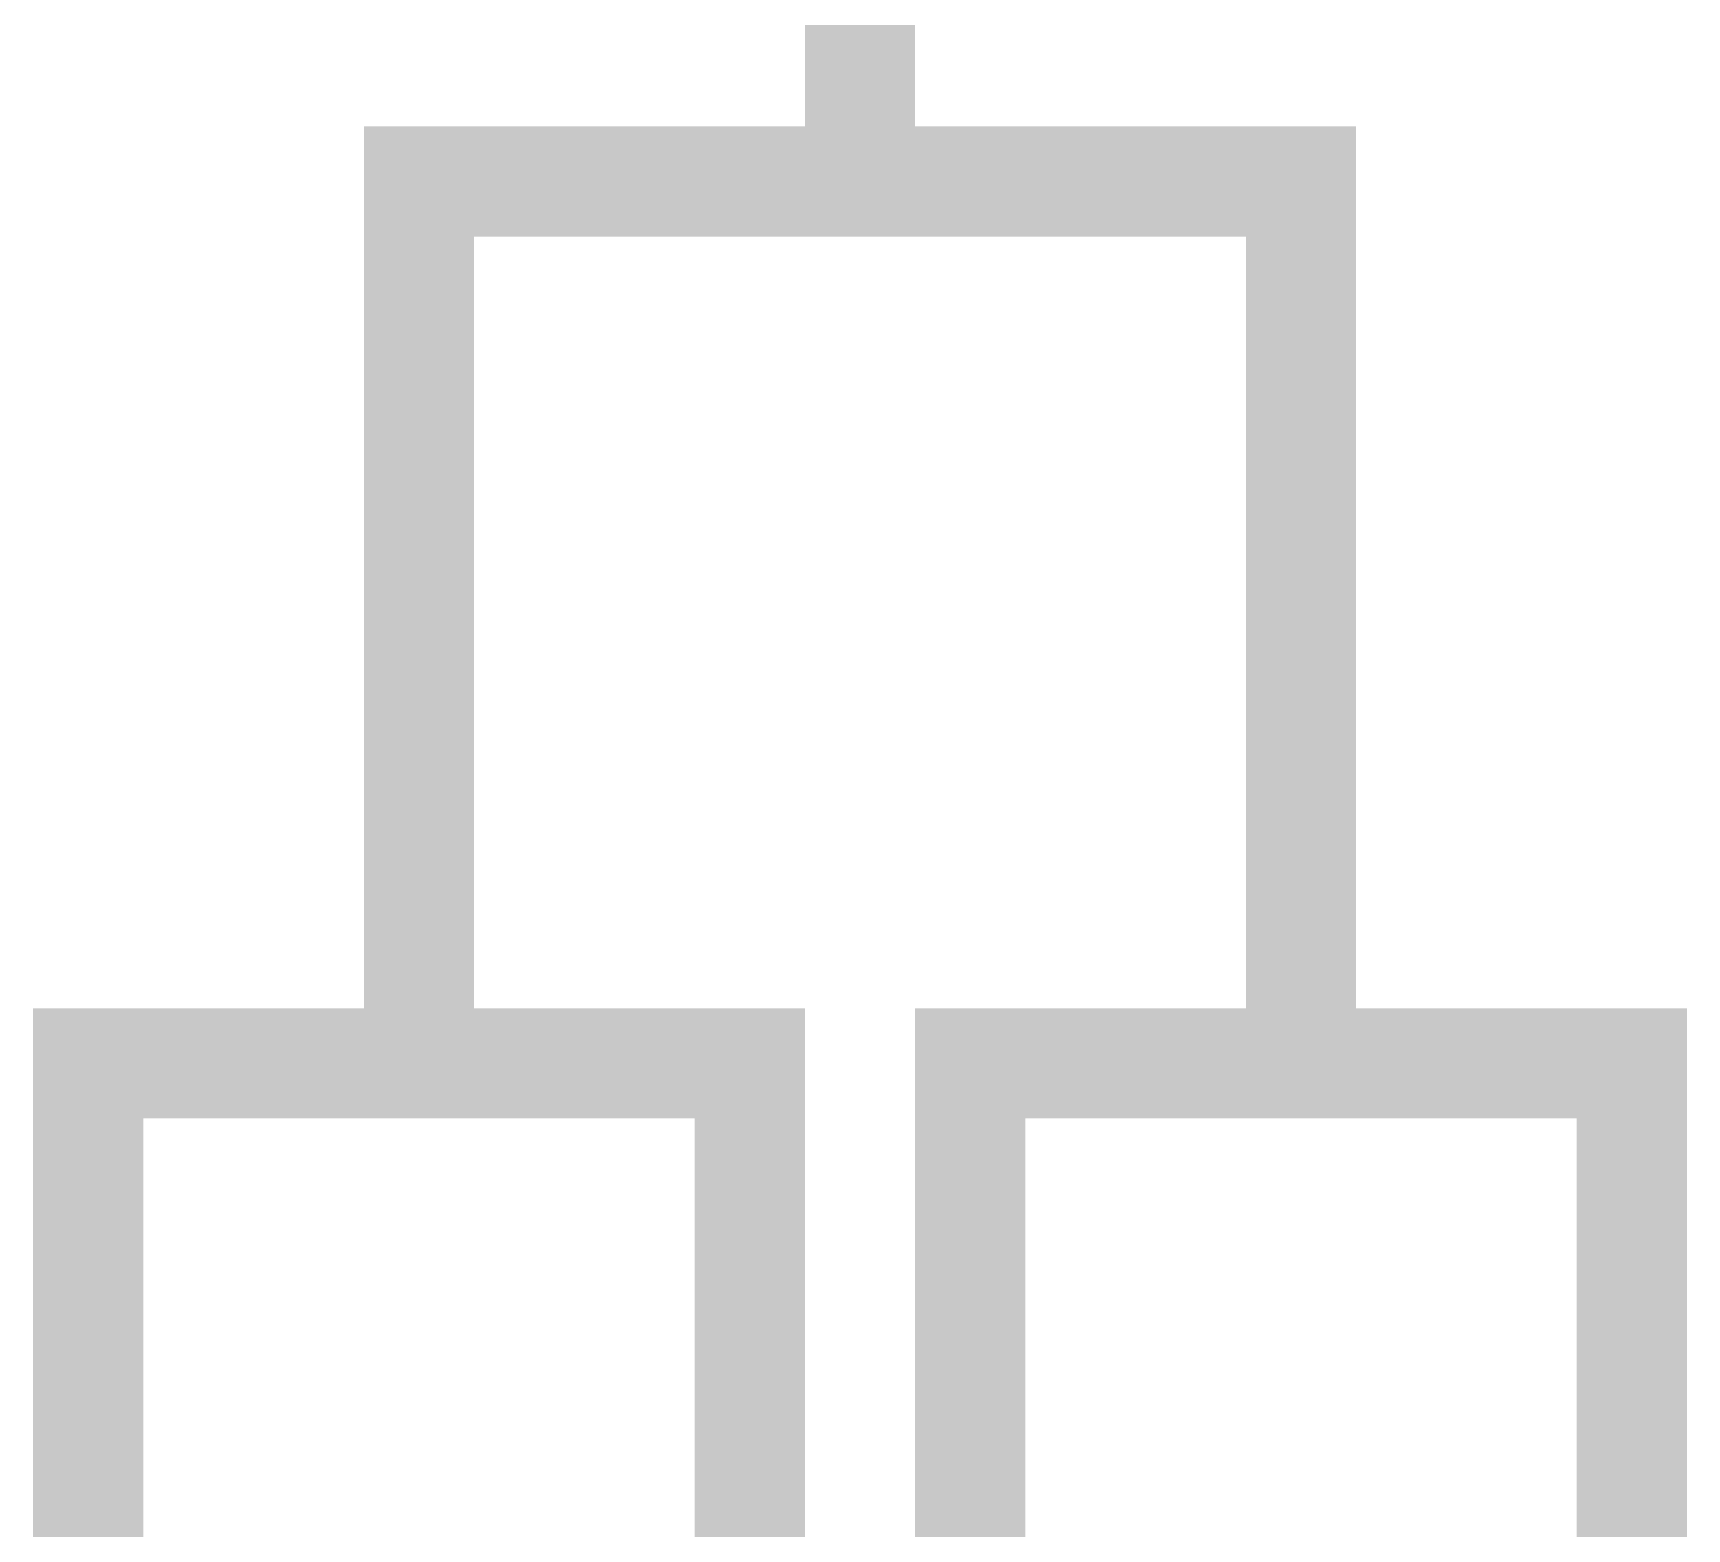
# Model space of a CAD drawing. Extents: x -40166 to 40284, y -45890 to 44060.
# Drawn here: x 4260 to 5760, y 16738 to 18095 of the extents above; entities that cross this region are included whole.
import ezdxf

# ---------------------------------------------------------------- set-up
doc = ezdxf.new("R2010")
doc.units = 0
for name, color, linetype in [('10', 12, 'CONTINUOUS'), ('11', 13, 'CONTINUOUS'), ('12', 14, 'CONTINUOUS'), ('13', 15, 'CONTINUOUS'), ('14', 16, 'CONTINUOUS'), ('15', 17, 'CONTINUOUS'), ('16', 18, 'CONTINUOUS'), ('17', 19, 'CONTINUOUS'), ('18', 20, 'CONTINUOUS'), ('19', 21, 'CONTINUOUS'), ('20', 22, 'CONTINUOUS'), ('21', 23, 'CONTINUOUS'), ('22', 24, 'CONTINUOUS'), ('23', 25, 'CONTINUOUS'), ('24', 26, 'CONTINUOUS'), ('25', 27, 'CONTINUOUS'), ('26', 28, 'CONTINUOUS'), ('27', 29, 'CONTINUOUS'), ('28', 30, 'CONTINUOUS'), ('29', 31, 'CONTINUOUS'), ('3', 6, 'CONTINUOUS'), ('30', 32, 'CONTINUOUS'), ('31', 33, 'CONTINUOUS'), ('32', 34, 'CONTINUOUS'), ('33', 35, 'CONTINUOUS'), ('34', 36, 'CONTINUOUS'), ('35', 37, 'CONTINUOUS'), ('36', 38, 'CONTINUOUS'), ('37', 39, 'CONTINUOUS'), ('38', 40, 'CONTINUOUS'), ('39', 41, 'CONTINUOUS'), ('40', 42, 'CONTINUOUS'), ('41', 43, 'CONTINUOUS'), ('42', 44, 'CONTINUOUS'), ('43', 45, 'CONTINUOUS'), ('44', 46, 'CONTINUOUS'), ('45', 47, 'CONTINUOUS'), ('46', 48, 'CONTINUOUS'), ('47', 49, 'CONTINUOUS'), ('48', 50, 'CONTINUOUS'), ('49', 51, 'CONTINUOUS'), ('5', 7, 'CONTINUOUS'), ('50', 52, 'CONTINUOUS'), ('6', 8, 'CONTINUOUS'), ('7', 9, 'CONTINUOUS'), ('8', 10, 'CONTINUOUS'), ('9', 11, 'CONTINUOUS'), ('L1D0_square', 2, 'CONTINUOUS'), ('L2D0_round', 3, 'CONTINUOUS')]:
    doc.layers.add(name, color=color, linetype=linetype)

# ---------------------------------------------------------------- blocks, each defined once
blk = doc.blocks.new('device')
at = {"layer": '10'}
for points in [[(576, 934), (576, 935), (1276, 934), (1276, 935)], [(576, 916), (576, 917), (1276, 916), (1276, 917)], [(176, 134), (176, 135), (876, 134), (876, 135)], [(976, 134), (976, 135), (1676, 134), (1676, 135)], [(176, 116), (176, 117), (876, 116), (876, 117)], [(976, 116), (976, 117), (1676, 116), (1676, 117)]]:
    blk.add_solid(points, dxfattribs=at)
at = {"layer": '11'}
for points in [[(576, 935), (576, 936), (1276, 935), (1276, 936)], [(576, 915), (576, 916), (1276, 915), (1276, 916)], [(176, 135), (176, 136), (876, 135), (876, 136)], [(976, 135), (976, 136), (1676, 135), (1676, 136)], [(176, 115), (176, 116), (876, 115), (876, 116)], [(976, 115), (976, 116), (1676, 115), (1676, 116)]]:
    blk.add_solid(points, dxfattribs=at)
at = {"layer": '12'}
for points in [[(576, 936), (576, 937), (1276, 936), (1276, 937)], [(576, 914), (576, 915), (1276, 914), (1276, 915)], [(176, 136), (176, 137), (876, 136), (876, 137)], [(976, 136), (976, 137), (1676, 136), (1676, 137)], [(176, 114), (176, 115), (876, 114), (876, 115)], [(976, 114), (976, 115), (1676, 114), (1676, 115)]]:
    blk.add_solid(points, dxfattribs=at)
at = {"layer": '13'}
for points in [[(576, 937), (576, 938), (1276, 937), (1276, 938)], [(576, 913), (576, 914), (1276, 913), (1276, 914)], [(176, 137), (176, 138), (876, 137), (876, 138)], [(976, 137), (976, 138), (1676, 137), (1676, 138)], [(176, 113), (176, 114), (876, 113), (876, 114)], [(976, 113), (976, 114), (1676, 113), (1676, 114)]]:
    blk.add_solid(points, dxfattribs=at)
at = {"layer": '14'}
for points in [[(576, 938), (576, 939), (1276, 938), (1276, 939)], [(576, 912), (576, 913), (1276, 912), (1276, 913)], [(176, 138), (176, 139), (876, 138), (876, 139)], [(976, 138), (976, 139), (1676, 138), (1676, 139)], [(176, 112), (176, 113), (876, 112), (876, 113)], [(976, 112), (976, 113), (1676, 112), (1676, 113)]]:
    blk.add_solid(points, dxfattribs=at)
at = {"layer": '15'}
for points in [[(576, 939), (576, 940), (1276, 939), (1276, 940)], [(576, 911), (576, 912), (1276, 911), (1276, 912)], [(176, 139), (176, 140), (876, 139), (876, 140)], [(976, 139), (976, 140), (1676, 139), (1676, 140)], [(176, 111), (176, 112), (876, 111), (876, 112)], [(976, 111), (976, 112), (1676, 111), (1676, 112)]]:
    blk.add_solid(points, dxfattribs=at)
at = {"layer": '16'}
for points in [[(576, 940), (576, 941), (1276, 940), (1276, 941)], [(576, 910), (576, 911), (1276, 910), (1276, 911)], [(176, 140), (176, 141), (876, 140), (876, 141)], [(976, 140), (976, 141), (1676, 140), (1676, 141)], [(176, 110), (176, 111), (876, 110), (876, 111)], [(976, 110), (976, 111), (1676, 110), (1676, 111)]]:
    blk.add_solid(points, dxfattribs=at)
at = {"layer": '17'}
for points in [[(576, 941), (576, 942), (1276, 941), (1276, 942)], [(576, 909), (576, 910), (1276, 909), (1276, 910)], [(176, 141), (176, 142), (876, 141), (876, 142)], [(976, 141), (976, 142), (1676, 141), (1676, 142)], [(176, 109), (176, 110), (876, 109), (876, 110)], [(976, 109), (976, 110), (1676, 109), (1676, 110)]]:
    blk.add_solid(points, dxfattribs=at)
at = {"layer": '18'}
for points in [[(576, 942), (576, 943), (1276, 942), (1276, 943)], [(576, 908), (576, 909), (1276, 908), (1276, 909)], [(176, 142), (176, 143), (876, 142), (876, 143)], [(976, 142), (976, 143), (1676, 142), (1676, 143)], [(176, 108), (176, 109), (876, 108), (876, 109)], [(976, 108), (976, 109), (1676, 108), (1676, 109)]]:
    blk.add_solid(points, dxfattribs=at)
at = {"layer": '19'}
for points in [[(576, 943), (576, 944), (1276, 943), (1276, 944)], [(576, 907), (576, 908), (1276, 907), (1276, 908)], [(176, 143), (176, 144), (876, 143), (876, 144)], [(976, 143), (976, 144), (1676, 143), (1676, 144)], [(176, 107), (176, 108), (876, 107), (876, 108)], [(976, 107), (976, 108), (1676, 107), (1676, 108)]]:
    blk.add_solid(points, dxfattribs=at)
at = {"layer": '20'}
for points in [[(576, 944), (576, 945), (1276, 944), (1276, 945)], [(576, 906), (576, 907), (1276, 906), (1276, 907)], [(176, 144), (176, 145), (876, 144), (876, 145)], [(976, 144), (976, 145), (1676, 144), (1676, 145)], [(176, 106), (176, 107), (876, 106), (876, 107)], [(976, 106), (976, 107), (1676, 106), (1676, 107)]]:
    blk.add_solid(points, dxfattribs=at)
at = {"layer": '21'}
for points in [[(576, 945), (576, 946), (1276, 945), (1276, 946)], [(576, 905), (576, 906), (1276, 905), (1276, 906)], [(176, 145), (176, 146), (876, 145), (876, 146)], [(976, 145), (976, 146), (1676, 145), (1676, 146)], [(176, 105), (176, 106), (876, 105), (876, 106)], [(976, 105), (976, 106), (1676, 105), (1676, 106)]]:
    blk.add_solid(points, dxfattribs=at)
at = {"layer": '22'}
for points in [[(576, 946), (576, 947), (1276, 946), (1276, 947)], [(576, 904), (576, 905), (1276, 904), (1276, 905)], [(176, 146), (176, 147), (876, 146), (876, 147)], [(976, 146), (976, 147), (1676, 146), (1676, 147)], [(176, 104), (176, 105), (876, 104), (876, 105)], [(976, 104), (976, 105), (1676, 104), (1676, 105)]]:
    blk.add_solid(points, dxfattribs=at)
at = {"layer": '23'}
for points in [[(576, 947), (576, 948), (1276, 947), (1276, 948)], [(576, 903), (576, 904), (1276, 903), (1276, 904)], [(176, 147), (176, 148), (876, 147), (876, 148)], [(976, 147), (976, 148), (1676, 147), (1676, 148)], [(176, 103), (176, 104), (876, 103), (876, 104)], [(976, 103), (976, 104), (1676, 103), (1676, 104)]]:
    blk.add_solid(points, dxfattribs=at)
at = {"layer": '24'}
for points in [[(576, 948), (576, 949), (1276, 948), (1276, 949)], [(576, 902), (576, 903), (1276, 902), (1276, 903)], [(176, 148), (176, 149), (876, 148), (876, 149)], [(976, 148), (976, 149), (1676, 148), (1676, 149)], [(176, 102), (176, 103), (876, 102), (876, 103)], [(976, 102), (976, 103), (1676, 102), (1676, 103)]]:
    blk.add_solid(points, dxfattribs=at)
at = {"layer": '25'}
for points in [[(576, 949), (576, 950), (1276, 949), (1276, 950)], [(576, 901), (576, 902), (1276, 901), (1276, 902)], [(176, 149), (176, 150), (876, 149), (876, 150)], [(976, 149), (976, 150), (1676, 149), (1676, 150)], [(176, 101), (176, 102), (876, 101), (876, 102)], [(976, 101), (976, 102), (1676, 101), (1676, 102)]]:
    blk.add_solid(points, dxfattribs=at)
at = {"layer": '26'}
for points in [[(576, 950), (576, 951), (1276, 950), (1276, 951)], [(576, 900), (576, 901), (1276, 900), (1276, 901)], [(176, 150), (176, 151), (876, 150), (876, 151)], [(976, 150), (976, 151), (1676, 150), (1676, 151)], [(176, 100), (176, 101), (876, 100), (876, 101)], [(976, 100), (976, 101), (1676, 100), (1676, 101)]]:
    blk.add_solid(points, dxfattribs=at)
at = {"layer": '27'}
for points in [[(576, 951), (576, 952), (1276, 951), (1276, 952)], [(576, 899), (576, 900), (1276, 899), (1276, 900)], [(176, 151), (176, 152), (876, 151), (876, 152)], [(976, 151), (976, 152), (1676, 151), (1676, 152)], [(176, 99), (176, 100), (876, 99), (876, 100)], [(976, 99), (976, 100), (1676, 99), (1676, 100)]]:
    blk.add_solid(points, dxfattribs=at)
at = {"layer": '28'}
for points in [[(576, 952), (576, 953), (1276, 952), (1276, 953)], [(576, 898), (576, 899), (1276, 898), (1276, 899)], [(176, 152), (176, 153), (876, 152), (876, 153)], [(976, 152), (976, 153), (1676, 152), (1676, 153)], [(176, 98), (176, 99), (876, 98), (876, 99)], [(976, 98), (976, 99), (1676, 98), (1676, 99)]]:
    blk.add_solid(points, dxfattribs=at)
at = {"layer": '29'}
for points in [[(576, 953), (576, 954), (1276, 953), (1276, 954)], [(576, 897), (576, 898), (1276, 897), (1276, 898)], [(176, 153), (176, 154), (876, 153), (876, 154)], [(976, 153), (976, 154), (1676, 153), (1676, 154)], [(176, 97), (176, 98), (876, 97), (876, 98)], [(976, 97), (976, 98), (1676, 97), (1676, 98)]]:
    blk.add_solid(points, dxfattribs=at)
at = {"layer": '3'}
for points in [[(576, 926), (576, 928), (1276, 926), (1276, 928)], [(576, 923), (576, 925), (1276, 923), (1276, 925)], [(176, 126), (176, 128), (876, 126), (876, 128)], [(176, 123), (176, 125), (876, 123), (876, 125)], [(976, 126), (976, 128), (1676, 126), (1676, 128)], [(976, 123), (976, 125), (1676, 123), (1676, 125)]]:
    blk.add_solid(points, dxfattribs=at)
at = {"layer": '30'}
for points in [[(576, 954), (576, 955), (1276, 954), (1276, 955)], [(576, 896), (576, 897), (1276, 896), (1276, 897)], [(176, 154), (176, 155), (876, 154), (876, 155)], [(976, 154), (976, 155), (1676, 154), (1676, 155)], [(176, 96), (176, 97), (876, 96), (876, 97)], [(976, 96), (976, 97), (1676, 96), (1676, 97)]]:
    blk.add_solid(points, dxfattribs=at)
at = {"layer": '31'}
for points in [[(576, 955), (576, 956), (1276, 955), (1276, 956)], [(576, 895), (576, 896), (1276, 895), (1276, 896)], [(176, 155), (176, 156), (876, 155), (876, 156)], [(976, 155), (976, 156), (1676, 155), (1676, 156)], [(176, 95), (176, 96), (876, 95), (876, 96)], [(976, 95), (976, 96), (1676, 95), (1676, 96)]]:
    blk.add_solid(points, dxfattribs=at)
at = {"layer": '32'}
for points in [[(576, 956), (576, 957), (1276, 956), (1276, 957)], [(576, 894), (576, 895), (1276, 894), (1276, 895)], [(176, 156), (176, 157), (876, 156), (876, 157)], [(976, 156), (976, 157), (1676, 156), (1676, 157)], [(176, 94), (176, 95), (876, 94), (876, 95)], [(976, 94), (976, 95), (1676, 94), (1676, 95)]]:
    blk.add_solid(points, dxfattribs=at)
at = {"layer": '33'}
for points in [[(576, 957), (576, 958), (1276, 957), (1276, 958)], [(576, 893), (576, 894), (1276, 893), (1276, 894)], [(176, 157), (176, 158), (876, 157), (876, 158)], [(976, 157), (976, 158), (1676, 157), (1676, 158)], [(176, 93), (176, 94), (876, 93), (876, 94)], [(976, 93), (976, 94), (1676, 93), (1676, 94)]]:
    blk.add_solid(points, dxfattribs=at)
at = {"layer": '34'}
for points in [[(576, 958), (576, 959), (1276, 958), (1276, 959)], [(576, 892), (576, 893), (1276, 892), (1276, 893)], [(176, 158), (176, 159), (876, 158), (876, 159)], [(976, 158), (976, 159), (1676, 158), (1676, 159)], [(176, 92), (176, 93), (876, 92), (876, 93)], [(976, 92), (976, 93), (1676, 92), (1676, 93)]]:
    blk.add_solid(points, dxfattribs=at)
at = {"layer": '35'}
for points in [[(576, 959), (576, 960), (1276, 959), (1276, 960)], [(576, 891), (576, 892), (1276, 891), (1276, 892)], [(176, 159), (176, 160), (876, 159), (876, 160)], [(976, 159), (976, 160), (1676, 159), (1676, 160)], [(176, 91), (176, 92), (876, 91), (876, 92)], [(976, 91), (976, 92), (1676, 91), (1676, 92)]]:
    blk.add_solid(points, dxfattribs=at)
at = {"layer": '36'}
for points in [[(576, 960), (576, 961), (1276, 960), (1276, 961)], [(576, 890), (576, 891), (1276, 890), (1276, 891)], [(176, 160), (176, 161), (876, 160), (876, 161)], [(976, 160), (976, 161), (1676, 160), (1676, 161)], [(176, 90), (176, 91), (876, 90), (876, 91)], [(976, 90), (976, 91), (1676, 90), (1676, 91)]]:
    blk.add_solid(points, dxfattribs=at)
at = {"layer": '37'}
for points in [[(576, 961), (576, 962), (1276, 961), (1276, 962)], [(576, 889), (576, 890), (1276, 889), (1276, 890)], [(176, 161), (176, 162), (876, 161), (876, 162)], [(976, 161), (976, 162), (1676, 161), (1676, 162)], [(176, 89), (176, 90), (876, 89), (876, 90)], [(976, 89), (976, 90), (1676, 89), (1676, 90)]]:
    blk.add_solid(points, dxfattribs=at)
at = {"layer": '38'}
for points in [[(576, 962), (576, 963), (1276, 962), (1276, 963)], [(576, 888), (576, 889), (1276, 888), (1276, 889)], [(176, 162), (176, 163), (876, 162), (876, 163)], [(976, 162), (976, 163), (1676, 162), (1676, 163)], [(176, 88), (176, 89), (876, 88), (876, 89)], [(976, 88), (976, 89), (1676, 88), (1676, 89)]]:
    blk.add_solid(points, dxfattribs=at)
at = {"layer": '39'}
for points in [[(576, 963), (576, 964), (1276, 963), (1276, 964)], [(576, 887), (576, 888), (1276, 887), (1276, 888)], [(176, 163), (176, 164), (876, 163), (876, 164)], [(976, 163), (976, 164), (1676, 163), (1676, 164)], [(176, 87), (176, 88), (876, 87), (876, 88)], [(976, 87), (976, 88), (1676, 87), (1676, 88)]]:
    blk.add_solid(points, dxfattribs=at)
at = {"layer": '40'}
for points in [[(576, 964), (576, 965), (1276, 964), (1276, 965)], [(576, 886), (576, 887), (1276, 886), (1276, 887)], [(176, 164), (176, 165), (876, 164), (876, 165)], [(976, 164), (976, 165), (1676, 164), (1676, 165)], [(176, 86), (176, 87), (876, 86), (876, 87)], [(976, 86), (976, 87), (1676, 86), (1676, 87)]]:
    blk.add_solid(points, dxfattribs=at)
at = {"layer": '41'}
for points in [[(576, 965), (576, 966), (1276, 965), (1276, 966)], [(576, 885), (576, 886), (1276, 885), (1276, 886)], [(176, 165), (176, 166), (876, 165), (876, 166)], [(976, 165), (976, 166), (1676, 165), (1676, 166)], [(176, 85), (176, 86), (876, 85), (876, 86)], [(976, 85), (976, 86), (1676, 85), (1676, 86)]]:
    blk.add_solid(points, dxfattribs=at)
at = {"layer": '42'}
for points in [[(576, 966), (576, 967), (1276, 966), (1276, 967)], [(576, 884), (576, 885), (1276, 884), (1276, 885)], [(176, 166), (176, 167), (876, 166), (876, 167)], [(976, 166), (976, 167), (1676, 166), (1676, 167)], [(176, 84), (176, 85), (876, 84), (876, 85)], [(976, 84), (976, 85), (1676, 84), (1676, 85)]]:
    blk.add_solid(points, dxfattribs=at)
at = {"layer": '43'}
for points in [[(576, 967), (576, 968), (1276, 967), (1276, 968)], [(576, 883), (576, 884), (1276, 883), (1276, 884)], [(176, 167), (176, 168), (876, 167), (876, 168)], [(976, 167), (976, 168), (1676, 167), (1676, 168)], [(176, 83), (176, 84), (876, 83), (876, 84)], [(976, 83), (976, 84), (1676, 83), (1676, 84)]]:
    blk.add_solid(points, dxfattribs=at)
at = {"layer": '44'}
for points in [[(576, 968), (576, 969), (1276, 968), (1276, 969)], [(576, 882), (576, 883), (1276, 882), (1276, 883)], [(176, 168), (176, 169), (876, 168), (876, 169)], [(976, 168), (976, 169), (1676, 168), (1676, 169)], [(176, 82), (176, 83), (876, 82), (876, 83)], [(976, 82), (976, 83), (1676, 82), (1676, 83)]]:
    blk.add_solid(points, dxfattribs=at)
at = {"layer": '45'}
for points in [[(576, 969), (576, 970), (1276, 969), (1276, 970)], [(576, 881), (576, 882), (1276, 881), (1276, 882)], [(176, 169), (176, 170), (876, 169), (876, 170)], [(976, 169), (976, 170), (1676, 169), (1676, 170)], [(176, 81), (176, 82), (876, 81), (876, 82)], [(976, 81), (976, 82), (1676, 81), (1676, 82)]]:
    blk.add_solid(points, dxfattribs=at)
at = {"layer": '46'}
for points in [[(576, 970), (576, 971), (1276, 970), (1276, 971)], [(576, 880), (576, 881), (1276, 880), (1276, 881)], [(176, 170), (176, 171), (876, 170), (876, 171)], [(976, 170), (976, 171), (1676, 170), (1676, 171)], [(176, 80), (176, 81), (876, 80), (876, 81)], [(976, 80), (976, 81), (1676, 80), (1676, 81)]]:
    blk.add_solid(points, dxfattribs=at)
at = {"layer": '47'}
for points in [[(576, 971), (576, 972), (1276, 971), (1276, 972)], [(576, 879), (576, 880), (1276, 879), (1276, 880)], [(176, 171), (176, 172), (876, 171), (876, 172)], [(976, 171), (976, 172), (1676, 171), (1676, 172)], [(176, 79), (176, 80), (876, 79), (876, 80)], [(976, 79), (976, 80), (1676, 79), (1676, 80)]]:
    blk.add_solid(points, dxfattribs=at)
at = {"layer": '48'}
for points in [[(576, 972), (576, 973), (1276, 972), (1276, 973)], [(576, 878), (576, 879), (1276, 878), (1276, 879)], [(176, 172), (176, 173), (876, 172), (876, 173)], [(976, 172), (976, 173), (1676, 172), (1676, 173)], [(176, 78), (176, 79), (876, 78), (876, 79)], [(976, 78), (976, 79), (1676, 78), (1676, 79)]]:
    blk.add_solid(points, dxfattribs=at)
at = {"layer": '49'}
for points in [[(576, 973), (576, 974), (1276, 973), (1276, 974)], [(576, 877), (576, 878), (1276, 877), (1276, 878)], [(176, 173), (176, 174), (876, 173), (876, 174)], [(976, 173), (976, 174), (1676, 173), (1676, 174)], [(176, 77), (176, 78), (876, 77), (876, 78)], [(976, 77), (976, 78), (1676, 77), (1676, 78)]]:
    blk.add_solid(points, dxfattribs=at)
at = {"layer": '5'}
for points in [[(576, 928), (576, 930), (1276, 928), (1276, 930)], [(576, 921), (576, 923), (1276, 921), (1276, 923)], [(176, 128), (176, 130), (876, 128), (876, 130)], [(176, 121), (176, 123), (876, 121), (876, 123)], [(976, 128), (976, 130), (1676, 128), (1676, 130)], [(976, 121), (976, 123), (1676, 121), (1676, 123)]]:
    blk.add_solid(points, dxfattribs=at)
at = {"layer": '50'}
for points in [[(576, 974), (576, 975), (1276, 974), (1276, 975)], [(576, 876), (576, 877), (1276, 876), (1276, 877)], [(576, 875), (576, 876), (1276, 875), (1276, 876)], [(176, 174), (176, 175), (876, 174), (876, 175)], [(976, 174), (976, 175), (1676, 174), (1676, 175)], [(176, 76), (176, 77), (876, 76), (876, 77)], [(176, 75), (176, 76), (876, 75), (876, 76)], [(976, 76), (976, 77), (1676, 76), (1676, 77)], [(976, 75), (976, 76), (1676, 75), (1676, 76)]]:
    blk.add_solid(points, dxfattribs=at)
at = {"layer": '6'}
for points in [[(576, 930), (576, 931), (1276, 930), (1276, 931)], [(576, 920), (576, 921), (1276, 920), (1276, 921)], [(176, 130), (176, 131), (876, 130), (876, 131)], [(176, 120), (176, 121), (876, 120), (876, 121)], [(976, 130), (976, 131), (1676, 130), (1676, 131)], [(976, 120), (976, 121), (1676, 120), (1676, 121)]]:
    blk.add_solid(points, dxfattribs=at)
at = {"layer": '7'}
for points in [[(576, 931), (576, 932), (1276, 931), (1276, 932)], [(576, 919), (576, 920), (1276, 919), (1276, 920)], [(176, 131), (176, 132), (876, 131), (876, 132)], [(176, 119), (176, 120), (876, 119), (876, 120)], [(976, 131), (976, 132), (1676, 131), (1676, 132)], [(976, 119), (976, 120), (1676, 119), (1676, 120)]]:
    blk.add_solid(points, dxfattribs=at)
at = {"layer": '8'}
for points in [[(576, 932), (576, 933), (1276, 932), (1276, 933)], [(576, 918), (576, 919), (1276, 918), (1276, 919)], [(176, 132), (176, 133), (876, 132), (876, 133)], [(976, 132), (976, 133), (1676, 132), (1676, 133)], [(176, 118), (176, 119), (876, 118), (876, 119)], [(976, 118), (976, 119), (1676, 118), (1676, 119)]]:
    blk.add_solid(points, dxfattribs=at)
at = {"layer": '9'}
for points in [[(576, 933), (576, 934), (1276, 933), (1276, 934)], [(576, 917), (576, 918), (1276, 917), (1276, 918)], [(176, 133), (176, 134), (876, 133), (876, 134)], [(976, 133), (976, 134), (1676, 133), (1676, 134)], [(176, 117), (176, 118), (876, 117), (876, 118)], [(976, 117), (976, 118), (1676, 117), (1676, 118)]]:
    blk.add_solid(points, dxfattribs=at)
at = {"layer": 'L1D0_square'}
for points in [[(876, 875), (876, 1775), (976, 875), (976, 1775)], [(476, 875), (476, 975), (676, 875), (676, 975)], [(476, 75), (476, 975), (576, 75), (576, 975)], [(1176, 875), (1176, 975), (1376, 875), (1376, 975)], [(1276, 75), (1276, 975), (1376, 75), (1376, 975)], [(176, 75), (176, 175), (276, 75), (276, 175)], [(176, -425), (176, 175), (276, -425), (276, 175)], [(776, 75), (776, 175), (876, 75), (876, 175)], [(776, -425), (776, 175), (876, -425), (876, 175)], [(976, 75), (976, 175), (1076, 75), (1076, 175)], [(976, -425), (976, 175), (1076, -425), (1076, 175)], [(1576, 75), (1576, 175), (1676, 75), (1676, 175)], [(1576, -425), (1576, 175), (1676, -425), (1676, 175)]]:
    blk.add_solid(points, dxfattribs=at)
at = {"layer": 'L2D0_round'}
for points in [[(576, 875), (576, 975), (1276, 875), (1276, 975)], [(176, 75), (176, 175), (876, 75), (876, 175)], [(976, 75), (976, 175), (1676, 75), (1676, 175)]]:
    blk.add_solid(points, dxfattribs=at)

msp = doc.modelspace()

# ---------------------------------------------------------------- block references
msp.add_blockref('device', (4084, 17035))

doc.saveas('drawing.dxf')
